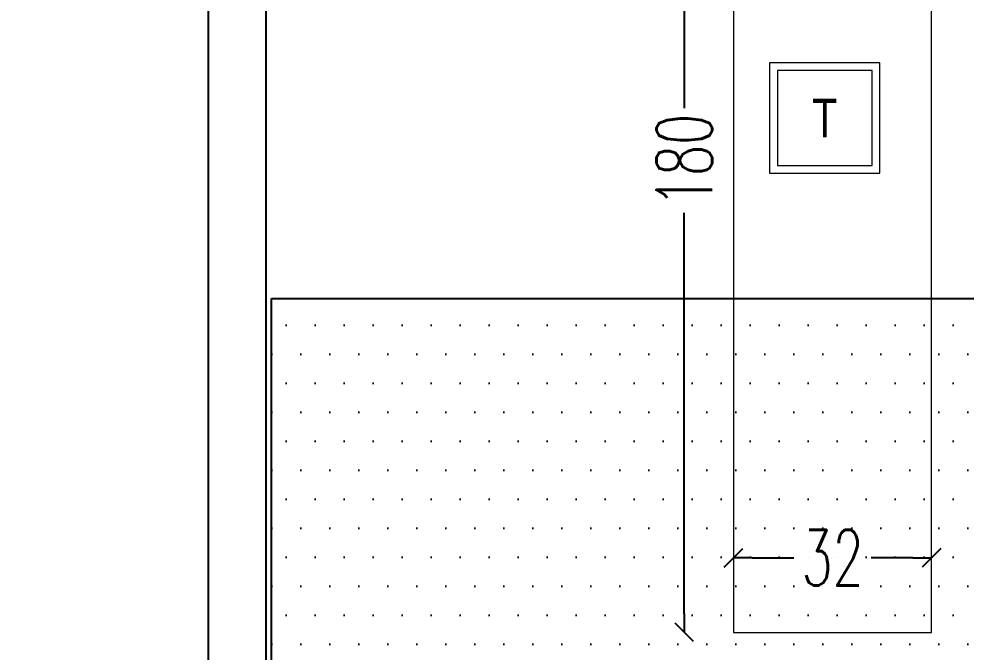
# Model space of a CAD drawing. Header units: millimetres. Extents: x 1734 to 22014, y 983 to 3953.
# Drawn here: x 11753 to 11906.1, y 2284 to 2386.4 of the extents above; entities that cross this region are included whole.
import ezdxf

# ---------------------------------------------------------------- set-up
doc = ezdxf.new("R2010")
doc.units = ezdxf.units.MM
for name, color, linetype in [('LD_base', 144, 'Continuous'), ('LD_beam', 240, 'Continuous'), ('LD_quote', 242, 'Continuous')]:
    doc.layers.add(name, color=color, linetype=linetype)
doc.layers.add('LD_light', color=240, linetype='Continuous', lineweight=5)
doc.layers.add('LD_text', color=7, linetype='Continuous', lineweight=9)
doc.styles.add('SIMPLEX', font='SIMPLEX.SHX', dxfattribs={"width": 0.65})
doc.dimstyles.new('Illuminazione 1_100', dxfattribs={"dimtxt": 9, "dimasz": 3, "dimexe": 0.05, "dimexo": 0.05, "dimgap": 1.5, "dimtad": 0, "dimdec": 0, "dimlfac": -1, "dimzin": 0, "dimdsep": 46, "dimtxsty": 'SIMPLEX', "dimblk": 'LINEET2S', "dimcen": 0, "dimdle": 0.1, "dimse1": 1, "dimse2": 1, "dimclrd": 7, "dimclrt": 256, "dimadec": 0, "dimazin": 0, "dimtfac": 1, "dimtdec": 0, "dimtix": 1, "dimtmove": 2, "dimatfit": 3, "dimldrblk": 'OBLIQUE', "dimfxl": 1, "dimtolj": 1, "dimarcsym": 0})

# ---------------------------------------------------------------- blocks, each defined once
blk = doc.blocks.new('LINEET2S')
blk.add_line((-1, 0), (0, 0))
at = {"color": 5}
blk.add_line((0.5, 0.5), (-0.5, -0.5), dxfattribs=at)
blk = doc.blocks.new('*D152')
at = {"layer": 'DEFPOINTS', "color": 0, "transparency": 16777216}
for p in [(11443.83, 2471.16), (11913.83, 2471.16), (11913.83, 2037.64)]:
    blk.add_point(p, dxfattribs=at)
at = {"layer": 'LD_quote', "color": 7, "lineweight": -2, "transparency": 16777216}
for p, q in [((11446.83, 2037.64), (11669.81, 2037.64)), ((11910.83, 2037.64), (11687.85, 2037.64))]:
    blk.add_line(p, q, dxfattribs=at)
at = {"layer": 'LD_quote', "color": 7, "lineweight": -2, "transparency": 16777216, "xscale": 3, "yscale": 3, "zscale": 3, "rotation": 180}
blk.add_blockref('LINEET2S', (11443.83, 2037.64), dxfattribs=at)
at = {"layer": 'LD_quote', "color": 7, "lineweight": -2, "transparency": 16777216, "xscale": 3, "yscale": 3, "zscale": 3}
blk.add_blockref('LINEET2S', (11913.83, 2037.64), dxfattribs=at)
at = {"layer": 'LD_quote', "transparency": 16777216, "insert": (11678.83, 2037.64), "char_height": 9, "attachment_point": 5, "style": 'SIMPLEX'}
blk.add_mtext('\\A1;470', dxfattribs=at)
blk = doc.blocks.new('_Oblique')
at = {"color": 0, "linetype": 'ByBlock', "lineweight": -2}
blk.add_line((-0.5, -0.5), (0.5, 0.5), dxfattribs=at)
blk = doc.blocks.new('t')
at = {"layer": 'LD_text'}
for points in [[(5, 5), (-66.33, 5), (-66.33, -66.33), (5, -66.33)], [(0, 0), (-61.33, 0), (-61.33, -61.33), (0, -61.33)]]:
    blk.add_lwpolyline(points, close=True, dxfattribs=at)
at = {"layer": 'LD_text', "insert": (-30.67, -30.67), "char_height": 25, "width": 61.334, "attachment_point": 5, "style": 'SIMPLEX'}
blk.add_mtext('{\\fDicotMedium|b0|i0|c0|p2;\\W0.8;T}', dxfattribs=at)
blk = doc.blocks.new('*D157')
at = {"layer": 'DEFPOINTS', "color": 0, "transparency": 16777216}
for p in [(11868.55, 2467.22, 0), (11860.58, 2287.22), (11868.55, 2287.22, 0)]:
    blk.add_point(p, dxfattribs=at)
at = {"layer": 'LD_quote', "color": 7, "lineweight": -2, "transparency": 16777216}
for p, q in [((11860.58, 2464.22), (11860.58, 2371.94)), ((11860.58, 2290.22), (11860.58, 2355.01))]:
    blk.add_line(p, q, dxfattribs=at)
at = {"layer": 'LD_quote', "color": 7, "lineweight": -2, "transparency": 16777216, "xscale": 3, "yscale": 3, "zscale": 3}
for p, rotation in [((11860.58, 2467.22), 90), ((11860.58, 2287.22), 270)]:
    blk.add_blockref('LINEET2S', p, dxfattribs=dict(at, rotation=rotation))
at = {"layer": 'LD_quote', "transparency": 16777216, "insert": (11860.58, 2363.48), "char_height": 9, "attachment_point": 5, "rotation": 90, "style": 'SIMPLEX'}
blk.add_mtext('\\A1;180', dxfattribs=at)
blk = doc.blocks.new('*D158')
at = {"layer": 'DEFPOINTS', "color": 0, "transparency": 16777216}
for p in [(11900.55, 2299.27), (11868.55, 2287.22, 0), (11900.55, 2287.22, 0)]:
    blk.add_point(p, dxfattribs=at)
at = {"layer": 'LD_quote', "color": 7, "lineweight": -2, "transparency": 16777216}
for p, q in [((11871.55, 2299.27), (11878.31, 2299.27)), ((11897.55, 2299.27), (11890.78, 2299.27))]:
    blk.add_line(p, q, dxfattribs=at)
at = {"layer": 'LD_quote', "color": 7, "lineweight": -2, "transparency": 16777216, "xscale": 3, "yscale": 3, "zscale": 3, "rotation": 180}
blk.add_blockref('LINEET2S', (11868.55, 2299.27), dxfattribs=at)
at = {"layer": 'LD_quote', "color": 7, "lineweight": -2, "transparency": 16777216, "xscale": 3, "yscale": 3, "zscale": 3}
blk.add_blockref('LINEET2S', (11900.55, 2299.27), dxfattribs=at)
at = {"layer": 'LD_quote', "transparency": 16777216, "insert": (11884.55, 2299.27), "char_height": 9, "attachment_point": 5, "style": 'SIMPLEX'}
blk.add_mtext('\\A1;32', dxfattribs=at)

msp = doc.modelspace()

# ---------------------------------------------------------------- hatches: boundary and pattern name
at = {"layer": 'LD_beam'}
h = msp.add_hatch(dxfattribs=at)
h.set_pattern_fill('DOTS', color=256, scale=75, angle=180)
h.set_pattern_definition([(180, (-7075.638, 2346.231), (-2.34375, -4.6875), [0, -4.6875])])
h.paths.add_polyline_path([(11793.833, 2341.157), (11913.833, 2341.157), (11913.833, 2041.157), (11793.833, 2041.157)])

# ---------------------------------------------------------------- linework, layer by layer
at = {"layer": 'LD_base'}
for p, q in [((11783.674, 2201.237), (11783.674, 2471.157)), ((11793.003, 2201.236), (11793.003, 2471.157))]:
    msp.add_line(p, q, dxfattribs=at)
at = {"layer": 'LD_beam', "elevation": -0.001}
msp.add_lwpolyline([(11793.833, 2341.157), (11913.833, 2341.157), (11913.833, 2041.157), (11793.833, 2041.157)], close=True, dxfattribs=at)
at = {"layer": 'LD_light'}
msp.add_lwpolyline([(11868.545, 2287.215), (11900.545, 2287.215), (11900.545, 2467.215), (11868.545, 2467.215)], close=True, dxfattribs=at)

# ---------------------------------------------------------------- block references
at = {"layer": 'LD_quote', "xscale": 0.25, "yscale": 0.25, "zscale": 0.25}
msp.add_blockref('t', (11890.959, 2378.004, 0), dxfattribs=at)

# ---------------------------------------------------------------- dimensions: what is measured, and where the dimension line sits
at = {"layer": 'LD_quote'}
for base, p1, p2, picture, middle in [((11913.833, 2037.637), (11443.833, 2471.157), (11913.833, 2471.157), '*D152', (11678.833, 2037.637)), ((11900.545, 2299.267, 0), (11868.545, 2287.215), (11900.545, 2287.215), '*D158', (11884.545, 2299.267, 0))]:
    dim = msp.add_linear_dim(base=base, p1=p1, p2=p2, dimstyle='Illuminazione 1_100', dxfattribs=at)
    dim.commit()
    dim.dimension.update_dxf_attribs({"geometry": picture, "text_midpoint": middle})
dim = msp.add_linear_dim(base=(11860.585, 2287.215, 0), p1=(11868.545, 2467.215), p2=(11868.545, 2287.215), angle=90, dimstyle='Illuminazione 1_100', dxfattribs=at)
dim.commit()
dim.dimension.update_dxf_attribs({"geometry": '*D157', "text_midpoint": (11860.585, 2363.476, 0), "dimtype": 160})

doc.saveas('drawing.dxf')
